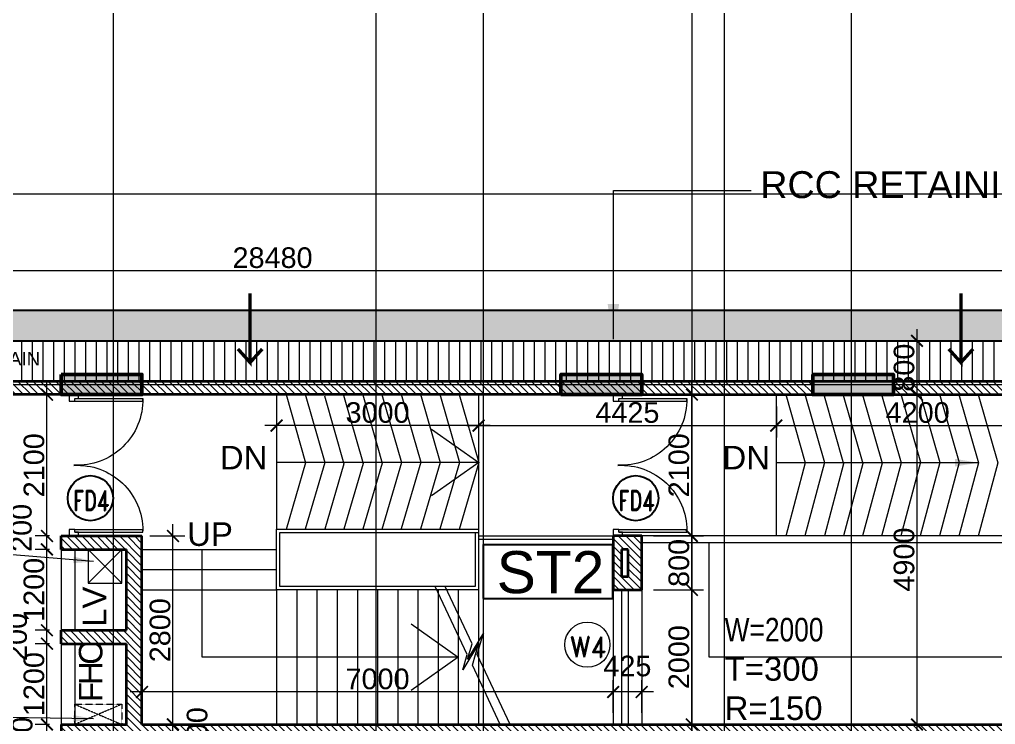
# Model space of a CAD drawing. Header units: millimetres. Extents: x 0 to 147381, y 0 to 170318.
# Drawn here: x 101415 to 115916, y 67618 to 78089 of the extents above; entities that cross this region are included whole.
import ezdxf
from ezdxf.enums import TextEntityAlignment as Align

# ---------------------------------------------------------------- set-up
doc = ezdxf.new("R2010")
doc.units = ezdxf.units.MM
for name, pattern in [('Center', [29.999999, 12, -6, 6, -6]), ('Demolished', [4.8, 3.2, -1.6]), ('Grid Line', [22.225, 12.7, -3.175, 3.175, -3.175]), ('Hidden', [7.14375, 4.7625, -2.38125])]:
    doc.linetypes.add(name, pattern=pattern)
for name, color, linetype, lineweight in [('A-ANNO-TEXT', 2, 'Continuous', 9), ('A-DETL-DEMO', 6, 'Demolished', 9), ('AR_ELE', 31, 'Continuous', 9), ('AR_STR', 7, 'Continuous', 15), ('AR_WALL_HATCH', 23, 'Continuous', 5), ('ARCH PATHWAY', 30, 'Continuous', 13), ('ARCH_COLUMN', 4, 'Continuous', 25), ('Arch_Cutout_No', 2, 'Continuous', 25), ('Arch_Dim', 7, 'Continuous', 25), ('Arch_DW_No', 5, 'Continuous', 15), ('Arch_STAIR-NO', 5, 'Continuous', 25), ('ARCH_WALL', 1, 'Continuous', 35), ('Arch_Window', 140, 'Continuous', 9), ('EL-TEXT SHAFT', 1, 'Continuous', 15), ('G-ANNO-TEXT', 231, 'Continuous', 25), ('S-GRID', 8, 'Continuous', 9), ('S-STRS', 40, 'Continuous', 9), ('STR COL.', 1, 'Continuous', 50)]:
    doc.layers.add(name, color=color, linetype=linetype, lineweight=lineweight)
for name, color, linetype, lineweight, true_color in [('A-FIRE DOOR', 1, 'Continuous', 15, 0xf50000), ('ARCH RCC HATCH', 253, 'Center', 9, 0x9c9c9c), ('Arch_FIRE DW_No', 1, 'Continuous', 25, 0xe60000), ('BUILDING LEVEL', 1, 'Continuous', 18, 0xf50000), ('S-COLS_HATCH', 252, 'Continuous', 9, 0x8a8a8a)]:
    doc.layers.add(name, color=color, linetype=linetype, lineweight=lineweight, true_color=true_color)
doc.layers.add('Beep_Hole', color=5, linetype='Continuous', true_color=0x0000f5)
doc.styles.add('Arial_2', font='arial.ttf', dxfattribs={"height": 472.5})
doc.styles.add('d200', font='arial.ttf', dxfattribs={"height": 400})
doc.styles.add('DIM', font='arial.ttf')
doc.styles.add('DIM_100', font='romand.shx', dxfattribs={"width": 0.9})
doc.styles.add('GRID_TEXT', font='GOTHIC.TTF', dxfattribs={"width": 0.8})
doc.styles.add('S270', font='romans.shx', dxfattribs={"width": 0.7, "height": 270})
doc.styles.add('Seal_Text', font='arial.ttf')
doc.styles.add('SIZE', font='romans.shx', dxfattribs={"width": 0.75, "height": 200})
doc.styles.add('style1', font='ARIALUNI.ttf')
doc.styles.add('TEXT_150', font='arial.ttf')
doc.dimstyles.new('D150C', dxfattribs={"dimtxt": 2.5, "dimasz": 300, "dimexe": 300, "dimexo": 300, "dimgap": 150, "dimtad": 1, "dimdec": 0, "dimtxsty": 'S270', "dimblk": 'ARCHTICK', "dimcen": 2.5, "dimdle": 300, "dimclrd": 256, "dimadec": 0, "dimazin": 0, "dimtfac": 1, "dimtdec": 0, "dimtofl": 0, "dimtmove": 2, "dimatfit": 0, "dimfxl": 1, "dimlwd": 13, "dimarcsym": 0})
doc.dimstyles.new('DIM- 175', dxfattribs={"dimscale": 175, "dimtxt": 1.75, "dimasz": 1, "dimexe": 1, "dimexo": 1, "dimgap": 0.2, "dimtad": 1, "dimdec": 0, "dimrnd": 5, "dimzin": 0, "dimdsep": 46, "dimtxsty": 'DIM', "dimblk": 'ARCHTICK', "dimcen": 0, "dimdle": 1, "dimclrd": 3, "dimclre": 5, "dimclrt": 3, "dimadec": 0, "dimazin": 0, "dimtfac": 1, "dimtdec": 0, "dimtofl": 0, "dimtmove": 2, "dimatfit": 3, "dimfxl": 1, "dimtolj": 1, "dimtzin": 0, "dimlwd": 13, "dimlwe": 15, "dimarcsym": 0})
doc.dimstyles.new('DIM_150_GRID', dxfattribs={"dimscale": 175, "dimtxt": 3, "dimasz": 2, "dimexe": 1, "dimexo": 0.5, "dimgap": 0.5, "dimtad": 1, "dimdec": 0, "dimrnd": 5, "dimzin": 1, "dimdsep": 46, "dimtxsty": 'GRID_TEXT', "dimblk": 'ARCHTICK', "dimcen": 0.09, "dimdle": 1, "dimclrt": 256, "dimazin": 0, "dimtfac": 1, "dimtdec": 0, "dimtmove": 2, "dimatfit": 3, "dimfxl": 1, "dimtvp": 1, "dimtolj": 1, "dimtzin": 0, "dimlwd": 15, "dimlwe": 18, "dimarcsym": 0})

# ---------------------------------------------------------------- blocks, each defined once
blk = doc.blocks.new('_ArchTick')
at = {"color": 0, "linetype": 'ByBlock', "const_width": 0.15}
blk.add_lwpolyline([(-0.5, -0.5), (0.5, 0.5)], dxfattribs=at)
blk = doc.blocks.new('A$C59E872DE')
at = {"layer": 'S-GRID', "linetype": 'Grid Line', "ltscale": 0.5}
for p, q in [((65110, 89720.3), (65110, -4357.6)), ((69015, 89720.3), (69015, -4357.6)), ((70610, 89720.3), (70610, -4357.6)), ((73710, 89720.3), (73710, -3251.5)), ((74190, 89720.3), (74190, -4357.6)), ((76081.7, -4357.6), (76081.7, 89720.3)), ((-6964.1, 30960.5), (94404.8, 30960.5)), ((-6964.1, 28130.5), (94404.8, 28130.5))]:
    blk.add_line(p, q, dxfattribs=at)
blk = doc.blocks.new('A_Double -Panel Wooden Door W Ventilator - _D5_1500 X 2700-481861-3 SECOND FLOOR LVL_')
for p, q in [((-750, 50), (-680, 50)), ((-750, -50), (-750, 50)), ((-680, 50), (-680, -10)), ((680, 50), (750, 50)), ((680, -10), (680, 50)), ((750, 50), (750, -50)), ((-710, -50), (-750, -50)), ((-710, -10), (-710, -732)), ((-710, -10), (-710, -50)), ((-680, -10), (-710, -10)), ((-680, -10), (-680, -732)), ((680, -10), (680, -732)), ((710, -10), (680, -10)), ((710, -10), (710, -732)), ((710, -50), (710, -10)), ((750, -50), (710, -50)), ((-680, -732), (-710, -732)), ((710, -732), (680, -732))]:
    blk.add_line(p, q)
for centre, start, end in [((-696, -37), 268.8716, 3.0521), ((695, -37), 176.9435, 270)]:
    blk.add_arc(centre, 695, start, end)
blk = doc.blocks.new('ST-NO')
at = {"color": 9}
blk.add_lwpolyline([(0, 0), (1812, 0), (1812, 751), (0, 751)], close=True, dxfattribs=at)
at = {"style": 'style1', "width": 1.1}
blk.add_attdef('ST3', text='', height=505, dxfattribs=at).set_placement((942, 117), align=Align.CENTER)
blk = doc.blocks.new('DW')
at = {"color": 9}
blk.add_circle((0, 0), 671, dxfattribs=at)
at = {"style": 'SIZE', "width": 0.8}
blk.add_attdef('W7', text='', height=500, dxfattribs=at).set_placement((5, -289), align=Align.CENTER)
blk = doc.blocks.new('A$C38A24FCE')
at = {"layer": 'S-COLS_HATCH'}
for points in [[(-21150, 26655), (-22350, 26655), (-22350, 26355), (-21150, 26355)], [(-14925, 26655), (-14925, 26355), (-13725, 26355), (-13725, 26655)], [(-9984, 26655), (-11184, 26655), (-11184, 26355), (-9984, 26355)]]:
    blk.add_hatch(color=256, dxfattribs=at).paths.add_polyline_path(points)
at = {"layer": 'STR COL.'}
for points in [[(-22350, 26655), (-22350, 26355), (-21150, 26355), (-21150, 26655)], [(-14925, 26355), (-14925, 26655), (-13725, 26655), (-13725, 26355)], [(-11184, 26655), (-11184, 26355), (-9984, 26355), (-9984, 26655)]]:
    blk.add_lwpolyline(points, close=True, dxfattribs=at)
blk = doc.blocks.new('*D504')
at = {"layer": 'Arch_Dim', "color": 5, "lineweight": 15, "transparency": 16777216}
for p, q in [((90935, 73842), (90935, 74534)), ((119416, 73842), (119416, 74534))]:
    blk.add_line(p, q, dxfattribs=at)
at = {"layer": 'Arch_Dim', "color": 3, "lineweight": 13, "transparency": 16777216}
blk.add_line((90760, 74359), (119591, 74359), dxfattribs=at)
at = {"layer": 'Defpoints', "color": 0, "linetype": 'Continuous', "transparency": 16777216}
for p in [(119416, 74359), (90935, 73667), (119416, 73667)]:
    blk.add_point(p, dxfattribs=at)
at = {"layer": 'Arch_Dim', "color": 3, "linetype": 'Continuous', "lineweight": 13, "transparency": 16777216, "xscale": 175, "yscale": 175, "zscale": 175, "rotation": 180}
blk.add_blockref('_ArchTick', (90935, 74359), dxfattribs=at)
at = {"layer": 'Arch_Dim', "color": 3, "linetype": 'Continuous', "lineweight": 13, "transparency": 16777216, "xscale": 175, "yscale": 175, "zscale": 175}
blk.add_blockref('_ArchTick', (119416, 74359), dxfattribs=at)
at = {"layer": 'Arch_Dim', "color": 3, "linetype": 'Continuous', "transparency": 16777216, "insert": (105175, 74550), "char_height": 306.2, "attachment_point": 5, "style": 'DIM'}
blk.add_mtext('\\A1;28480', dxfattribs=at)
blk = doc.blocks.new('*D653')
at = {"layer": 'Arch_Dim', "color": 3, "lineweight": 13, "transparency": 16777216}
blk.add_line((103695, 67443), (103695, 70593), dxfattribs=at)
at = {"layer": 'Arch_Dim', "color": 5, "lineweight": 15, "transparency": 16777216}
for p, q in [((103349, 70418), (103870, 70418)), ((103579, 67618), (103870, 67618))]:
    blk.add_line(p, q, dxfattribs=at)
at = {"layer": 'Defpoints', "color": 0, "linetype": 'Continuous', "transparency": 16777216}
for p in [(103174, 70418), (103695, 70418), (103404, 67618)]:
    blk.add_point(p, dxfattribs=at)
at = {"layer": 'Arch_Dim', "color": 3, "linetype": 'Continuous', "lineweight": 13, "transparency": 16777216, "xscale": 175, "yscale": 175, "zscale": 175}
for p, rotation in [((103695, 70418), 90), ((103695, 67618), 270)]:
    blk.add_blockref('_ArchTick', p, dxfattribs=dict(at, rotation=rotation))
at = {"layer": 'Arch_Dim', "color": 3, "linetype": 'Continuous', "transparency": 16777216, "insert": (103504, 69018), "char_height": 306.2, "attachment_point": 5, "rotation": 90, "style": 'DIM'}
blk.add_mtext('\\A1;2800', dxfattribs=at)
blk = doc.blocks.new('*D654')
at = {"layer": 'Arch_Dim', "color": 3, "lineweight": 13, "transparency": 16777216}
blk.add_line((101823, 67243), (101823, 67793), dxfattribs=at)
at = {"layer": 'Arch_Dim', "color": 5, "lineweight": 15, "transparency": 16777216}
for p, q in [((101860, 67618), (101648, 67618)), ((103060, 67418), (101648, 67418))]:
    blk.add_line(p, q, dxfattribs=at)
at = {"layer": 'Defpoints', "color": 0, "linetype": 'Continuous', "transparency": 16777216}
for p in [(101823, 67618), (102035, 67618), (103235, 67418)]:
    blk.add_point(p, dxfattribs=at)
at = {"layer": 'Arch_Dim', "color": 3, "linetype": 'Continuous', "lineweight": 13, "transparency": 16777216, "xscale": 175, "yscale": 175, "zscale": 175}
for p, rotation in [((101823, 67618), 90), ((101823, 67418), 270)]:
    blk.add_blockref('_ArchTick', p, dxfattribs=dict(at, rotation=rotation))
at = {"layer": 'Arch_Dim', "color": 3, "linetype": 'Continuous', "transparency": 16777216, "insert": (101456, 67375), "char_height": 306.2, "attachment_point": 5, "rotation": 90, "style": 'DIM'}
blk.add_mtext('\\A1;200', dxfattribs=at)
blk = doc.blocks.new('*D655')
at = {"layer": 'Arch_Dim', "color": 3, "lineweight": 13, "transparency": 16777216}
blk.add_line((101823, 67443), (101823, 68993), dxfattribs=at)
at = {"layer": 'Arch_Dim', "color": 5, "lineweight": 15, "transparency": 16777216}
for p, q in [((101860, 68818), (101648, 68818)), ((101860, 67618), (101648, 67618))]:
    blk.add_line(p, q, dxfattribs=at)
at = {"layer": 'Defpoints', "color": 0, "linetype": 'Continuous', "transparency": 16777216}
for p in [(101823, 68818), (102035, 68818), (102035, 67618)]:
    blk.add_point(p, dxfattribs=at)
at = {"layer": 'Arch_Dim', "color": 3, "linetype": 'Continuous', "lineweight": 13, "transparency": 16777216, "xscale": 175, "yscale": 175, "zscale": 175}
for p, rotation in [((101823, 68818), 90), ((101823, 67618), 270)]:
    blk.add_blockref('_ArchTick', p, dxfattribs=dict(at, rotation=rotation))
at = {"layer": 'Arch_Dim', "color": 3, "linetype": 'Continuous', "transparency": 16777216, "insert": (101631, 68218), "char_height": 306.2, "attachment_point": 5, "rotation": 90, "style": 'DIM'}
blk.add_mtext('\\A1;1200', dxfattribs=at)
blk = doc.blocks.new('*D656')
at = {"layer": 'Arch_Dim', "color": 3, "lineweight": 13, "transparency": 16777216}
blk.add_line((101823, 68643), (101823, 69193), dxfattribs=at)
at = {"layer": 'Arch_Dim', "color": 5, "lineweight": 15, "transparency": 16777216}
for p, q in [((101860, 69018), (101648, 69018)), ((101860, 68818), (101648, 68818))]:
    blk.add_line(p, q, dxfattribs=at)
at = {"layer": 'Defpoints', "color": 0, "linetype": 'Continuous', "transparency": 16777216}
for p in [(101823, 69018), (102035, 69018), (102035, 68818)]:
    blk.add_point(p, dxfattribs=at)
at = {"layer": 'Arch_Dim', "color": 3, "linetype": 'Continuous', "lineweight": 13, "transparency": 16777216, "xscale": 175, "yscale": 175, "zscale": 175}
for p, rotation in [((101823, 69018), 90), ((101823, 68818), 270)]:
    blk.add_blockref('_ArchTick', p, dxfattribs=dict(at, rotation=rotation))
at = {"layer": 'Arch_Dim', "color": 3, "linetype": 'Continuous', "transparency": 16777216, "insert": (101373, 68918), "char_height": 306.2, "attachment_point": 5, "rotation": 90, "style": 'DIM'}
blk.add_mtext('\\A1;200', dxfattribs=at)
blk = doc.blocks.new('*D657')
at = {"layer": 'Arch_Dim', "color": 3, "lineweight": 13, "transparency": 16777216}
blk.add_line((101823, 68843), (101823, 70393), dxfattribs=at)
at = {"layer": 'Arch_Dim', "color": 5, "lineweight": 15, "transparency": 16777216}
for p, q in [((101860, 70218), (101648, 70218)), ((101860, 69018), (101648, 69018))]:
    blk.add_line(p, q, dxfattribs=at)
at = {"layer": 'Defpoints', "color": 0, "linetype": 'Continuous', "transparency": 16777216}
for p in [(101823, 70218), (102035, 70218), (102035, 69018)]:
    blk.add_point(p, dxfattribs=at)
at = {"layer": 'Arch_Dim', "color": 3, "linetype": 'Continuous', "lineweight": 13, "transparency": 16777216, "xscale": 175, "yscale": 175, "zscale": 175}
for p, rotation in [((101823, 70218), 90), ((101823, 69018), 270)]:
    blk.add_blockref('_ArchTick', p, dxfattribs=dict(at, rotation=rotation))
at = {"layer": 'Arch_Dim', "color": 3, "linetype": 'Continuous', "transparency": 16777216, "insert": (101631, 69618), "char_height": 306.2, "attachment_point": 5, "rotation": 90, "style": 'DIM'}
blk.add_mtext('\\A1;1200', dxfattribs=at)
blk = doc.blocks.new('*D658')
at = {"layer": 'Arch_Dim', "color": 3, "lineweight": 13, "transparency": 16777216}
blk.add_line((101823, 70043), (101823, 70593), dxfattribs=at)
at = {"layer": 'Arch_Dim', "color": 5, "lineweight": 15, "transparency": 16777216}
for p, q in [((101860, 70418), (101648, 70418)), ((101860, 70218), (101648, 70218))]:
    blk.add_line(p, q, dxfattribs=at)
at = {"layer": 'Defpoints', "color": 0, "linetype": 'Continuous', "transparency": 16777216}
for p in [(101823, 70418), (102035, 70418), (102035, 70218)]:
    blk.add_point(p, dxfattribs=at)
at = {"layer": 'Arch_Dim', "color": 3, "linetype": 'Continuous', "lineweight": 13, "transparency": 16777216, "xscale": 175, "yscale": 175, "zscale": 175}
for p, rotation in [((101823, 70418), 90), ((101823, 70218), 270)]:
    blk.add_blockref('_ArchTick', p, dxfattribs=dict(at, rotation=rotation))
at = {"layer": 'Arch_Dim', "color": 3, "linetype": 'Continuous', "transparency": 16777216, "insert": (101444, 70538), "char_height": 306.2, "attachment_point": 5, "rotation": 90, "style": 'DIM'}
blk.add_mtext('\\A1;200', dxfattribs=at)
blk = doc.blocks.new('*D659')
at = {"layer": 'Arch_Dim', "color": 3, "lineweight": 13, "transparency": 16777216}
blk.add_line((101823, 70243), (101823, 72693), dxfattribs=at)
at = {"layer": 'Arch_Dim', "color": 5, "lineweight": 15, "transparency": 16777216}
for p, q in [((101860, 72518), (101648, 72518)), ((101860, 70418), (101648, 70418))]:
    blk.add_line(p, q, dxfattribs=at)
at = {"layer": 'Defpoints', "color": 0, "linetype": 'Continuous', "transparency": 16777216}
for p in [(101823, 72518), (102035, 72518), (102035, 70418)]:
    blk.add_point(p, dxfattribs=at)
at = {"layer": 'Arch_Dim', "color": 3, "linetype": 'Continuous', "lineweight": 13, "transparency": 16777216, "xscale": 175, "yscale": 175, "zscale": 175}
for p, rotation in [((101823, 72518), 90), ((101823, 70418), 270)]:
    blk.add_blockref('_ArchTick', p, dxfattribs=dict(at, rotation=rotation))
at = {"layer": 'Arch_Dim', "color": 3, "linetype": 'Continuous', "transparency": 16777216, "insert": (101631, 71468), "char_height": 306.2, "attachment_point": 5, "rotation": 90, "style": 'DIM'}
blk.add_mtext('\\A1;2100', dxfattribs=at)
blk = doc.blocks.new('*D661')
at = {"layer": 'Arch_Dim', "color": 5, "lineweight": 15, "transparency": 16777216}
for p, q in [((103235, 67793), (103235, 68276)), ((110235, 67793), (110235, 68276))]:
    blk.add_line(p, q, dxfattribs=at)
at = {"layer": 'Arch_Dim', "color": 3, "lineweight": 13, "transparency": 16777216}
blk.add_line((110410, 68101), (103060, 68101), dxfattribs=at)
at = {"layer": 'Defpoints', "color": 0, "linetype": 'Continuous', "transparency": 16777216}
for p in [(103235, 68101), (103235, 67618), (110235, 67618)]:
    blk.add_point(p, dxfattribs=at)
at = {"layer": 'Arch_Dim', "color": 3, "linetype": 'Continuous', "lineweight": 13, "transparency": 16777216, "xscale": 175, "yscale": 175, "zscale": 175, "rotation": 180}
blk.add_blockref('_ArchTick', (103235, 68101), dxfattribs=at)
at = {"layer": 'Arch_Dim', "color": 3, "linetype": 'Continuous', "lineweight": 13, "transparency": 16777216, "xscale": 175, "yscale": 175, "zscale": 175}
blk.add_blockref('_ArchTick', (110235, 68101), dxfattribs=at)
at = {"layer": 'Arch_Dim', "color": 3, "linetype": 'Continuous', "transparency": 16777216, "insert": (106735, 68293), "char_height": 306.2, "attachment_point": 5, "style": 'DIM'}
blk.add_mtext('\\A1;7000', dxfattribs=at)
blk = doc.blocks.new('*D662')
at = {"layer": 'Arch_Dim', "color": 5, "lineweight": 15, "transparency": 16777216}
for p, q in [((110235, 67793), (110235, 68276)), ((110660, 67793), (110660, 68276))]:
    blk.add_line(p, q, dxfattribs=at)
at = {"layer": 'Arch_Dim', "color": 3, "lineweight": 13, "transparency": 16777216}
blk.add_line((110835, 68101), (110060, 68101), dxfattribs=at)
at = {"layer": 'Defpoints', "color": 0, "linetype": 'Continuous', "transparency": 16777216}
for p in [(110235, 68101), (110235, 67618), (110660, 67618)]:
    blk.add_point(p, dxfattribs=at)
at = {"layer": 'Arch_Dim', "color": 3, "linetype": 'Continuous', "lineweight": 13, "transparency": 16777216, "xscale": 175, "yscale": 175, "zscale": 175, "rotation": 180}
blk.add_blockref('_ArchTick', (110235, 68101), dxfattribs=at)
at = {"layer": 'Arch_Dim', "color": 3, "linetype": 'Continuous', "lineweight": 13, "transparency": 16777216, "xscale": 175, "yscale": 175, "zscale": 175}
blk.add_blockref('_ArchTick', (110660, 68101), dxfattribs=at)
at = {"layer": 'Arch_Dim', "color": 3, "linetype": 'Continuous', "transparency": 16777216, "insert": (110447, 68485), "char_height": 306.2, "attachment_point": 5, "style": 'DIM'}
blk.add_mtext('\\A1;425', dxfattribs=at)
blk = doc.blocks.new('*D663')
at = {"layer": 'Arch_Dim', "color": 5, "lineweight": 15, "transparency": 16777216}
for p, q in [((108235, 72343), (108235, 71883)), ((105235, 72197), (105235, 71883))]:
    blk.add_line(p, q, dxfattribs=at)
at = {"layer": 'Arch_Dim', "color": 3, "lineweight": 13, "transparency": 16777216}
blk.add_line((108410, 72058), (105060, 72058), dxfattribs=at)
at = {"layer": 'Defpoints', "color": 0, "linetype": 'Continuous', "transparency": 16777216}
for p in [(108235, 72518), (105235, 72372), (105235, 72058)]:
    blk.add_point(p, dxfattribs=at)
at = {"layer": 'Arch_Dim', "color": 3, "linetype": 'Continuous', "lineweight": 13, "transparency": 16777216, "xscale": 175, "yscale": 175, "zscale": 175, "rotation": 180}
blk.add_blockref('_ArchTick', (105235, 72058), dxfattribs=at)
at = {"layer": 'Arch_Dim', "color": 3, "linetype": 'Continuous', "lineweight": 13, "transparency": 16777216, "xscale": 175, "yscale": 175, "zscale": 175}
blk.add_blockref('_ArchTick', (108235, 72058), dxfattribs=at)
at = {"layer": 'Arch_Dim', "color": 3, "linetype": 'Continuous', "transparency": 16777216, "insert": (106735, 72250), "char_height": 306.2, "attachment_point": 5, "style": 'DIM'}
blk.add_mtext('\\A1;3000', dxfattribs=at)
blk = doc.blocks.new('*D664')
at = {"layer": 'Arch_Dim', "color": 3, "lineweight": 13, "transparency": 16777216}
blk.add_line((114750, 67443), (114750, 72693), dxfattribs=at)
at = {"layer": 'Arch_Dim', "color": 5, "lineweight": 15, "transparency": 16777216}
for p, q in [((110835, 72518), (114925, 72518)), ((110835, 67618), (114925, 67618))]:
    blk.add_line(p, q, dxfattribs=at)
at = {"layer": 'Defpoints', "color": 0, "linetype": 'Continuous', "transparency": 16777216}
for p in [(110660, 72518), (114750, 72518), (110660, 67618)]:
    blk.add_point(p, dxfattribs=at)
at = {"layer": 'Arch_Dim', "color": 3, "linetype": 'Continuous', "lineweight": 13, "transparency": 16777216, "xscale": 175, "yscale": 175, "zscale": 175}
for p, rotation in [((114750, 72518), 90), ((114750, 67618), 270)]:
    blk.add_blockref('_ArchTick', p, dxfattribs=dict(at, rotation=rotation))
at = {"layer": 'Arch_Dim', "color": 3, "linetype": 'Continuous', "transparency": 16777216, "insert": (114559, 70068), "char_height": 306.2, "attachment_point": 5, "rotation": 90, "style": 'DIM'}
blk.add_mtext('\\A1;4900', dxfattribs=at)
blk = doc.blocks.new('*D665')
at = {"layer": 'Arch_Dim', "color": 3, "lineweight": 13, "transparency": 16777216}
blk.add_line((114750, 72343), (114750, 73492), dxfattribs=at)
at = {"layer": 'Arch_Dim', "color": 5, "lineweight": 15, "transparency": 16777216}
for p, q in [((114575, 73317), (114575, 73317)), ((110835, 72518), (114925, 72518))]:
    blk.add_line(p, q, dxfattribs=at)
at = {"layer": 'Defpoints', "color": 0, "linetype": 'Continuous', "transparency": 16777216}
for p in [(114750, 73317), (114750, 73317), (110660, 72518)]:
    blk.add_point(p, dxfattribs=at)
at = {"layer": 'Arch_Dim', "color": 3, "linetype": 'Continuous', "lineweight": 13, "transparency": 16777216, "xscale": 175, "yscale": 175, "zscale": 175}
for p, rotation in [((114750, 73317), 90), ((114750, 72518), 270)]:
    blk.add_blockref('_ArchTick', p, dxfattribs=dict(at, rotation=rotation))
at = {"layer": 'Arch_Dim', "color": 3, "linetype": 'Continuous', "transparency": 16777216, "insert": (114559, 72918), "char_height": 306.2, "attachment_point": 5, "rotation": 90, "style": 'DIM'}
blk.add_mtext('\\A1;800', dxfattribs=at)
blk = doc.blocks.new('*D693')
at = {"layer": 'Arch_Dim', "color": 3, "lineweight": 13, "transparency": 16777216}
blk.add_line((103694, 67243), (103694, 67793), dxfattribs=at)
at = {"layer": 'Arch_Dim', "color": 5, "lineweight": 15, "transparency": 16777216}
for p, q in [((103410, 67618), (103869, 67618)), ((103410, 67418), (103869, 67418))]:
    blk.add_line(p, q, dxfattribs=at)
at = {"layer": 'Defpoints', "color": 0, "linetype": 'Continuous', "transparency": 16777216}
for p in [(103235, 67618), (103694, 67618), (103235, 67418)]:
    blk.add_point(p, dxfattribs=at)
at = {"layer": 'Arch_Dim', "color": 3, "linetype": 'Continuous', "lineweight": 13, "transparency": 16777216, "xscale": 175, "yscale": 175, "zscale": 175}
for p, rotation in [((103694, 67618), 90), ((103694, 67418), 270)]:
    blk.add_blockref('_ArchTick', p, dxfattribs=dict(at, rotation=rotation))
at = {"layer": 'Arch_Dim', "color": 3, "linetype": 'Continuous', "transparency": 16777216, "insert": (104055, 67518), "char_height": 306.2, "attachment_point": 5, "rotation": 90, "style": 'DIM'}
blk.add_mtext('\\A1;200', dxfattribs=at)
blk = doc.blocks.new('*D496')
at = {"layer": 'Arch_Dim', "color": 5, "lineweight": 15, "transparency": 16777216}
for p, q in [((108235, 72343), (108235, 71883)), ((112660, 72343), (112660, 71883))]:
    blk.add_line(p, q, dxfattribs=at)
at = {"layer": 'Arch_Dim', "color": 3, "lineweight": 13, "transparency": 16777216}
blk.add_line((108060, 72058), (112835, 72058), dxfattribs=at)
at = {"layer": 'Defpoints', "color": 0, "linetype": 'Continuous', "transparency": 16777216}
for p in [(108235, 72518), (112660, 72518), (112660, 72058)]:
    blk.add_point(p, dxfattribs=at)
at = {"layer": 'Arch_Dim', "color": 3, "linetype": 'Continuous', "lineweight": 13, "transparency": 16777216, "xscale": 175, "yscale": 175, "zscale": 175, "rotation": 180}
blk.add_blockref('_ArchTick', (108235, 72058), dxfattribs=at)
at = {"layer": 'Arch_Dim', "color": 3, "linetype": 'Continuous', "lineweight": 13, "transparency": 16777216, "xscale": 175, "yscale": 175, "zscale": 175}
blk.add_blockref('_ArchTick', (112660, 72058), dxfattribs=at)
at = {"layer": 'Arch_Dim', "color": 3, "linetype": 'Continuous', "transparency": 16777216, "insert": (110447, 72250), "char_height": 306.2, "attachment_point": 5, "style": 'DIM'}
blk.add_mtext('\\A1;4425', dxfattribs=at)
blk = doc.blocks.new('*D497')
at = {"layer": 'Arch_Dim', "color": 5, "lineweight": 15, "transparency": 16777216}
for p, q in [((112660, 72343), (112660, 71883)), ((116860, 72175), (116860, 71883))]:
    blk.add_line(p, q, dxfattribs=at)
at = {"layer": 'Arch_Dim', "color": 3, "lineweight": 13, "transparency": 16777216}
blk.add_line((112485, 72058), (117035, 72058), dxfattribs=at)
at = {"layer": 'Defpoints', "color": 0, "linetype": 'Continuous', "transparency": 16777216}
for p in [(112660, 72518), (116860, 72350), (116860, 72058)]:
    blk.add_point(p, dxfattribs=at)
at = {"layer": 'Arch_Dim', "color": 3, "linetype": 'Continuous', "lineweight": 13, "transparency": 16777216, "xscale": 175, "yscale": 175, "zscale": 175, "rotation": 180}
blk.add_blockref('_ArchTick', (112660, 72058), dxfattribs=at)
at = {"layer": 'Arch_Dim', "color": 3, "linetype": 'Continuous', "lineweight": 13, "transparency": 16777216, "xscale": 175, "yscale": 175, "zscale": 175}
blk.add_blockref('_ArchTick', (116860, 72058), dxfattribs=at)
at = {"layer": 'Arch_Dim', "color": 3, "linetype": 'Continuous', "transparency": 16777216, "insert": (114760, 72250), "char_height": 306.2, "attachment_point": 5, "style": 'DIM'}
blk.add_mtext('\\A1;4200', dxfattribs=at)
blk = doc.blocks.new('*D748')
at = {"layer": 'Arch_Dim', "color": 3, "lineweight": 13, "transparency": 16777216}
blk.add_line((111405, 67443), (111405, 69793), dxfattribs=at)
at = {"layer": 'Arch_Dim', "color": 5, "lineweight": 15, "transparency": 16777216}
for p, q in [((110835, 69618), (111580, 69618)), ((110835, 67618), (111580, 67618))]:
    blk.add_line(p, q, dxfattribs=at)
at = {"layer": 'Defpoints', "color": 0, "linetype": 'Continuous', "transparency": 16777216}
for p in [(110660, 69618), (111405, 69618), (110660, 67618)]:
    blk.add_point(p, dxfattribs=at)
at = {"layer": 'Arch_Dim', "color": 3, "linetype": 'Continuous', "lineweight": 13, "transparency": 16777216, "xscale": 175, "yscale": 175, "zscale": 175}
for p, rotation in [((111405, 69618), 90), ((111405, 67618), 270)]:
    blk.add_blockref('_ArchTick', p, dxfattribs=dict(at, rotation=rotation))
at = {"layer": 'Arch_Dim', "color": 3, "linetype": 'Continuous', "transparency": 16777216, "insert": (111213, 68618), "char_height": 306.2, "attachment_point": 5, "rotation": 90, "style": 'DIM'}
blk.add_mtext('\\A1;2000', dxfattribs=at)
blk = doc.blocks.new('*D749')
at = {"layer": 'Arch_Dim', "color": 3, "lineweight": 13, "transparency": 16777216}
blk.add_line((111405, 69443), (111405, 70593), dxfattribs=at)
at = {"layer": 'Arch_Dim', "color": 5, "lineweight": 15, "transparency": 16777216}
for p, q in [((110835, 70418), (111580, 70418)), ((110835, 69618), (111580, 69618))]:
    blk.add_line(p, q, dxfattribs=at)
at = {"layer": 'Defpoints', "color": 0, "linetype": 'Continuous', "transparency": 16777216}
for p in [(110660, 70418), (111405, 70418), (110660, 69618)]:
    blk.add_point(p, dxfattribs=at)
at = {"layer": 'Arch_Dim', "color": 3, "linetype": 'Continuous', "lineweight": 13, "transparency": 16777216, "xscale": 175, "yscale": 175, "zscale": 175}
for p, rotation in [((111405, 70418), 90), ((111405, 69618), 270)]:
    blk.add_blockref('_ArchTick', p, dxfattribs=dict(at, rotation=rotation))
at = {"layer": 'Arch_Dim', "color": 3, "linetype": 'Continuous', "transparency": 16777216, "insert": (111213, 70018), "char_height": 306.2, "attachment_point": 5, "rotation": 90, "style": 'DIM'}
blk.add_mtext('\\A1;800', dxfattribs=at)
blk = doc.blocks.new('*D750')
at = {"layer": 'Arch_Dim', "color": 3, "lineweight": 13, "transparency": 16777216}
blk.add_line((111405, 70243), (111405, 72693), dxfattribs=at)
at = {"layer": 'Arch_Dim', "color": 5, "lineweight": 15, "transparency": 16777216}
for p, q in [((111436, 72518), (111580, 72518)), ((110835, 70418), (111580, 70418))]:
    blk.add_line(p, q, dxfattribs=at)
at = {"layer": 'Defpoints', "color": 0, "linetype": 'Continuous', "transparency": 16777216}
for p in [(111261, 72518), (111405, 72518), (110660, 70418)]:
    blk.add_point(p, dxfattribs=at)
at = {"layer": 'Arch_Dim', "color": 3, "linetype": 'Continuous', "lineweight": 13, "transparency": 16777216, "xscale": 175, "yscale": 175, "zscale": 175}
for p, rotation in [((111405, 72518), 90), ((111405, 70418), 270)]:
    blk.add_blockref('_ArchTick', p, dxfattribs=dict(at, rotation=rotation))
at = {"layer": 'Arch_Dim', "color": 3, "linetype": 'Continuous', "transparency": 16777216, "insert": (111213, 71468), "char_height": 306.2, "attachment_point": 5, "rotation": 90, "style": 'DIM'}
blk.add_mtext('\\A1;2100', dxfattribs=at)
blk = doc.blocks.new('A$C4D5E1DB4')
at = {"layer": 'AR_WALL_HATCH', "ltscale": 500}
h = blk.add_hatch(dxfattribs=at)
h.set_pattern_fill('ANSI31', color=256, scale=25)
h.paths.add_polyline_path([(2750, 6490), (-13475, 6490), (-13475, 6290), (2750, 6290)])
h = blk.add_hatch(dxfattribs=at)
h.set_pattern_fill('ANSI31', color=256, scale=25)
h.paths.add_polyline_path([(-5750, 1390), (-5750, 1690), (-4950, 1690), (-4950, 1390), (-5750, 1390)], flags=16)
h.paths.add_polyline_path([(-9960, -210), (-10160, -210), (-10160, -1210), (-9960, -1210)])
h.paths.add_polyline_path([(-10160, 990), (-9960, 990), (-9960, 1190), (-5050, 1190), (-5050, -1811), (-6078, -1811), (-6078, -2011), (-4850, -2011), (-4850, 1390), (-4950, 1390), (-4950, 1690), (-5750, 1690), (-5750, 1390), (-5820, 1390), (-5820, 2590), (-4850, 2590), (-4850, 2790), (-5820, 2790), (-5820, 3990), (-4850, 3990), (-4850, 4190), (-5681, 4190), (-6050, 4190), (-6050, 1390), (-22031, 1390), (-22031, 1190), (-10160, 1190)])
h = blk.add_hatch(dxfattribs=at)
h.set_pattern_fill('ANSI31', color=256, scale=25)
h.paths.add_polyline_path([(-13050, 4190), (-13190, 4190), (-13475, 4190), (-13475, 3390), (-13050, 3390)])
h.paths.add_polyline_path([(-13175, 3590), (-13275, 3590), (-13275, 3990), (-13175, 3990)], flags=16)
at = {"layer": 'A-DETL-DEMO'}
for p, q in [((-5750, 1690), (-5050, 1390)), ((-5050, 1690), (-5750, 1390))]:
    blk.add_line(p, q, dxfattribs=at)
blk.add_lwpolyline([(-5750, 1390), (-5050, 1390), (-5050, 1690), (-5750, 1690)], close=True, dxfattribs=at)
at = {"layer": 'A-FIRE DOOR', "linetype": 'Continuous'}
blk.add_line((-13475, 6290), (-13475, 6490), dxfattribs=at)
at = {"layer": 'AR_ELE'}
for p, q in [((-5050, 3990), (-5050, 2790)), ((-4850, 3990), (-4850, 2790)), ((-13475, 3390), (-13475, 1390)), ((-13050, 3390), (-13050, 1390)), ((-5050, 2590), (-5050, 1390)), ((-4850, 2590), (-4850, 1390))]:
    blk.add_line(p, q, dxfattribs=at)
at = {"layer": 'ARCH_WALL'}
for p, q in [((2750, 6490), (-13475, 6490)), ((-13475, 6290), (2750, 6290)), ((-13475, 3390), (-13475, 4190)), ((-13475, 4190), (-13050, 4190)), ((-13050, 4190), (-13050, 3390)), ((-6050, 1390), (-6050, 4190)), ((-4850, 4190), (-6050, 4190)), ((-4850, 4190), (-5681, 4190)), ((-4850, 4190), (-4850, 4190)), ((-4850, 3990), (-4850, 4190)), ((-13275, 3590), (-13275, 3990)), ((-13275, 3990), (-13175, 3990)), ((-13175, 3990), (-13175, 3590)), ((-5820, 2790), (-5820, 3990)), ((-4850, 3990), (-5820, 3990)), ((-13175, 3590), (-13275, 3590)), ((-13050, 3390), (-13475, 3390)), ((-4850, 2790), (-5820, 2790)), ((-4850, 2590), (-4850, 2790)), ((-5820, 1390), (-5820, 2590)), ((-4850, 2590), (-5820, 2590)), ((-6050, 1390), (-22031, 1390)), ((-4850, 1390), (-5820, 1390)), ((-4850, 1390), (-4850, -2011))]:
    blk.add_line(p, q, dxfattribs=at)
at = {"layer": 'Arch_Window'}
for p, q in [((-13275, 3390), (-13275, 1390)), ((-13175, 3390), (-13175, 1390))]:
    blk.add_line(p, q, dxfattribs=at)
at = {"layer": 'EL-TEXT SHAFT'}
blk.add_lwpolyline([(-5750, 3990), (-5250, 3990), (-5250, 3490), (-5750, 3490)], close=True, dxfattribs=at)
for points in [[(-5750, 3490), (-5250, 3990), (-5750, 3990)], [(-5250, 3490), (-5750, 3990), (-5250, 3990)]]:
    blk.add_lwpolyline(points, dxfattribs=at)
at = {"layer": 'S-STRS'}
for p, q in [((-19675, 6290), (-15475, 6290)), ((-15475, 6290), (-15475, 4190)), ((-11050, 6290), (-11050, 4290)), ((-8050, 6290), (-8050, 4290)), ((-8050, 4290), (-11050, 4290)), ((-11050, 4290), (-11050, 3390)), ((-8100, 4240), (-11050, 4240)), ((-11000, 4240), (-11000, 3440)), ((-8100, 3440), (-8100, 4240)), ((-8050, 3390), (-8050, 4290)), ((-19675, 4190), (-13475, 4190)), ((-19675, 4090), (-13475, 4090)), ((-11050, 4190), (-13050, 4190)), ((-11050, 4140), (-13050, 4140)), ((-6050, 3990), (-8050, 3990)), ((-6050, 3690), (-8050, 3690)), ((-11050, 3390), (-11050, 1390)), ((-11050, 3390), (-8050, 3390)), ((-11000, 3440), (-8100, 3440)), ((-10750, 3390), (-10750, 1390)), ((-10450, 3390), (-10450, 1390)), ((-10150, 3390), (-10150, 1390)), ((-9850, 3390), (-9850, 1390)), ((-9550, 3390), (-9550, 1390)), ((-9250, 3390), (-9250, 1390)), ((-8950, 3390), (-8950, 1390)), ((-8650, 3390), (-8650, 1390)), ((-8350, 3390), (-8350, 1390)), ((-8050, 3390), (-8050, 1390)), ((-6050, 3390), (-8050, 3390))]:
    blk.add_line(p, q, dxfattribs=at)
for points in [[(-18475, 6290), (-18766, 5276), (-18475, 4186)], [(-18187, 6292), (-18478, 5278), (-18187, 4188)], [(-17900, 6294), (-18191, 5281), (-17900, 4190)], [(-17612, 6296), (-17903, 5283), (-17612, 4192)], [(-17325, 6298), (-17616, 5285), (-17325, 4194)], [(-17040, 6292), (-17331, 5278), (-17040, 4188)], [(-16755, 6285), (-17046, 5272), (-16757, 4190)], [(-16470, 6279), (-16761, 5266), (-16474, 4190)], [(-16185, 6273), (-16475, 5259), (-16191, 4190)], [(-15900, 6296), (-16190, 5283), (-15900, 4192)], [(-15615, 6290), (-15905, 5276), (-15615, 4186)], [(-10762, 6292), (-11053, 5279), (-10762, 4288)], [(-10475, 6294), (-10766, 5281), (-10475, 4290)], [(-10187, 6296), (-10478, 5283), (-10187, 4292)], [(-9900, 6298), (-10191, 5285), (-9900, 4294)], [(-9615, 6292), (-9906, 5279), (-9615, 4288)], [(-9330, 6286), (-9621, 5273), (-9332, 4290)], [(-9045, 6279), (-9336, 5266), (-9049, 4290)], [(-8760, 6273), (-9050, 5260), (-8766, 4290)], [(-8475, 6296), (-8765, 5283), (-8475, 4292)], [(-8190, 6290), (-8480, 5277), (-8190, 4286)], [(-11520, 1390), (-11029, 2431), (-11123, 2749), (-10888, 2361), (-10955, 2589), (-10554, 3440)], [(-11374, 1390), (-10959, 2270), (-11052, 2588), (-10817, 2200), (-10884, 2428), (-10407, 3440)]]:
    blk.add_lwpolyline(points, dxfattribs=at)
at = {"layer": 'A-FIRE DOOR', "xscale": 1.400000000000043, "yscale": 1.400000000000043, "zscale": 1.400000000000043, "rotation": 270}
for p in [(-13120, 5240), (-5038, 5240)]:
    blk.add_blockref('A_Double -Panel Wooden Door W Ventilator - _D5_1500 X 2700-481861-3 SECOND FLOOR LVL_', p, dxfattribs=at)
at = {"layer": 'G-ANNO-TEXT', "color": 7}
blk.add_leader([(-18478, 5278), (-15475, 5278)], dimstyle='DIM_150_GRID', override={"dimtad": 0, "dimtfill": 1, "dimarcsym": 2}, dxfattribs=at)

msp = doc.modelspace()

# ---------------------------------------------------------------- hatches: boundary and pattern name
at = {"layer": 'S-COLS_HATCH', "linetype": 'Continuous'}
h = msp.add_hatch(dxfattribs=at)
h.set_pattern_fill('ANSI31', color=256, scale=50, angle=45)
h.set_pattern_definition([(90, (112242.8, 265239.27), (-158.75, 0), [])])
h.paths.add_polyline_path([(91134.7, 73317.7), (119416.1, 73318), (119416.1, 72718.5), (91134.7, 72718.2)])

# ---------------------------------------------------------------- linework, layer by layer
at = {"layer": 'S-COLS_HATCH', "color": 20, "linetype": 'Continuous', "true_color": 0xfe4816}
msp.add_lwpolyline([(91134.7, 72718.2), (119416.1, 72718.5), (119416.1, 73318), (91134.7, 73317.7)], close=True, dxfattribs=at)

# ---------------------------------------------------------------- texts
at = {"layer": 'G-ANNO-TEXT', "color": 7, "insert": (105483.9, 70621), "char_height": 350, "width": 2474.809, "attachment_point": 3, "style": 'Arial_2'}
msp.add_mtext('\\pxqc;UP', dxfattribs=at)

# ---------------------------------------------------------------- leaders
at = {"layer": 'G-ANNO-TEXT', "color": 7}
msp.add_leader([(107934.7, 68618.5), (104130, 68618.5), (104130, 70218.5)], dimstyle='DIM_150_GRID', override={"dimasz": 4, "dimtad": 0, "dimldrblk": 'Open90', "dimtfill": 1, "dimarcsym": 2}, dxfattribs=at)

# ---------------------------------------------------------------- next in the draw order: block references
at = {"layer": 'ARCH RCC HATCH', "linetype": 'Continuous'}
msp.add_blockref('A$C59E872DE', (37694.7, 44538), dxfattribs=at)

# ---------------------------------------------------------------- next in the draw order: hatches: boundary and pattern name
at = {"layer": 'AR_WALL_HATCH', "ltscale": 500}
h = msp.add_hatch(dxfattribs=at)
h.set_pattern_fill('ANSI31', color=256, scale=25, angle=-90)
h.set_pattern_definition([(315, (340853.65, 60298.19), (56.1266, 56.1266), [])])
h.paths.add_polyline_path([(113201.1, 72518.5), (113201.1, 72718.5), (110659.7, 72718.5), (110659.7, 72518.5)])
h = msp.add_hatch(dxfattribs=at)
h.set_pattern_fill('ANSI31', color=256, scale=25, angle=-90)
h.set_pattern_definition([(315, (345842.92, 60298.19), (56.1266, 56.1266), [])])
h.paths.add_polyline_path([(118216.1, 72518.5), (118216.1, 72718.5), (114401.1, 72718.5), (114401.1, 72518.5)])
at = {"layer": 'ARCH RCC HATCH', "linetype": 'Continuous'}
h = msp.add_hatch(color=256, dxfattribs=at)
h.dxf.hatch_style = 1
h.paths.add_polyline_path([(119416.1, 73767.5), (90934.7, 73767.5), (90934.7, 73317.5), (119416.1, 73317.5)])

# ---------------------------------------------------------------- next in the draw order: linework, layer by layer
at = {"layer": 'ARCH PATHWAY', "linetype": 'Continuous'}
msp.add_lwpolyline([(120215.2, 59987.5), (120215.2, 68618), (111659.7, 68618), (111659.7, 70318.5)], dxfattribs=at)
at = {"layer": 'ARCH_COLUMN'}
msp.add_lwpolyline([(90934.7, 75568), (90934.7, 73317.5), (119413.3, 73317.5), (119413.3, 73767.5), (91384.7, 73767.5), (91384.7, 75568), (90934.7, 75568)], dxfattribs=at)
at = {"layer": 'ARCH_WALL'}
for p, q in [((110660, 72718), (119216.1, 72718)), ((110659.7, 72518), (119416.1, 72518))]:
    msp.add_line(p, q, dxfattribs=at)
at = {"layer": 'Beep_Hole', "const_width": 50}
for points in [[(104841.1, 74020.4), (104841.1, 72994.6), (104660.2, 73195.5), (104841.1, 72994.6), (105021.9, 73195.5)], [(115402.1, 74020.4), (115402.1, 72994.6), (115221.2, 73195.5), (115402.1, 72994.6), (115582.9, 73195.5)]]:
    msp.add_lwpolyline(points, dxfattribs=at)

# ---------------------------------------------------------------- next in the draw order: block references
at = {"layer": 'A-FIRE DOOR', "linetype": 'Continuous', "xscale": -1}
msp.add_blockref('A$C4D5E1DB4', (97184.7, 66228.5), dxfattribs=at)
at = {"layer": 'AR_STR', "linetype": 'Continuous'}
msp.add_blockref('A$C38A24FCE', (124384.7, 46163), dxfattribs=at)
at = {"layer": 'Arch_DW_No'}
ref = msp.add_blockref('DW', (109852.8, 68803.1), dxfattribs=dict(at, xscale=0.5001481924206014, yscale=0.5001481924206014, zscale=0.5001481924206014, rotation=291.467010438918))
ref.add_attrib('W71', 'W4', dxfattribs={"layer": '0', "height": 300, "style": 'DIM_100', "width": 0.9}).set_placement((109861.9, 68618.5), align=Align.CENTER)
at = {"layer": 'Arch_FIRE DW_No', "linetype": 'Continuous'}
ref = msp.add_blockref('DW', (102468.6, 70979.7), dxfattribs=dict(at, xscale=0.5001481924206014, yscale=0.5001481924206014, zscale=0.5001481924206014, rotation=291.467010438918))
ref.add_attrib('W71', 'FD4', dxfattribs={"layer": '0', "height": 300, "style": 'DIM_100', "width": 0.7}).set_placement((102477.7, 70795.2), align=Align.CENTER)
ref = msp.add_blockref('DW', (110571.1, 70979.7), dxfattribs=dict(at, xscale=0.5001481924206014, yscale=0.5001481924206014, zscale=0.5001481924206014, rotation=291.467010438918))
ref.add_attrib('W71', 'FD4', dxfattribs={"layer": '0', "height": 300, "style": 'DIM_100', "width": 0.7}).set_placement((110580.3, 70795.2), align=Align.CENTER)
at = {"layer": 'Arch_STAIR-NO'}
ref = msp.add_blockref('ST-NO', (108304.7, 69487), dxfattribs=dict(at, xscale=1.061873661819844, yscale=1.061873661819844, zscale=1.061873661819844))
ref.add_attrib('ST3', 'ST2', dxfattribs={"layer": '0', "height": 625, "style": 'TEXT_150'}).set_placement((109305, 69568.3), align=Align.CENTER)

# ---------------------------------------------------------------- next in the draw order: texts
at = {"layer": 'A-ANNO-TEXT', "insert": (112693.8, 69201.5, 0), "char_height": 350, "width": 1603.139, "attachment_point": 2, "style": 'd200'}
msp.add_mtext('\\pxql;{\\W0.8;W=2000}\\PT=300\\PR=150', dxfattribs=at)
at = {"layer": 'ARCH_COLUMN', "linetype": 'Hidden', "insert": (112422, 75836.4), "char_height": 400, "width": 7862.814, "attachment_point": 1, "style": 'Seal_Text'}
msp.add_mtext('RCC RETAINING WALL', dxfattribs=at)
at = {"layer": 'BUILDING LEVEL', "insert": (102296.6, 67950.2), "char_height": 350, "width": 4312.166, "attachment_point": 1, "rotation": 90, "style": 'Seal_Text'}
msp.add_mtext('\\pxt2;{\\T0.75;FHC}', dxfattribs=at)
at = {"layer": 'G-ANNO-TEXT', "color": 7, "style": 'Arial_2'}
for s, insert, char_height, width, attachment_point in [('\\pxqc;600 WIDE DRAIN', (102758.7, 73150.4), 200, 4290.558, 3), ('\\pxqc;DN', (105313, 71756.8), 350, 1135.513, 3), ('\\pxqc;DN', (110975, 71756.8), 350, 2474.809, 1)]:
    msp.add_mtext(s, dxfattribs=dict(at, insert=insert, char_height=char_height, width=width, attachment_point=attachment_point))
at = {"layer": 'G-ANNO-TEXT', "color": 7, "insert": (102703.2, 69068.1), "char_height": 350, "width": 2474.809, "attachment_point": 7, "rotation": 90, "style": 'Arial_2'}
msp.add_mtext('LV', dxfattribs=at)

# ---------------------------------------------------------------- next in the draw order: dimensions: what is measured, and where the dimension line sits
at = {"layer": 'Arch_Dim', "linetype": 'Continuous'}
for base, p1, p2, picture, middle in [((119416.1, 74358.9), (90934.7, 73667.5), (119416.1, 73667.5), '*D504', (105175.4, 74550.3)), ((112659.7, 72058.2), (108234.7, 72518.5), (112659.7, 72518), '*D496', (110447.2, 72249.6)), ((116859.7, 72058.2), (112659.7, 72518), (116859.7, 72350.2), '*D497', (114759.7, 72249.6))]:
    dim = msp.add_linear_dim(base=base, p1=p1, p2=p2, dimstyle='DIM- 175', dxfattribs=at)
    dim.commit()
    dim.dimension.update_dxf_attribs({"geometry": picture, "text_midpoint": middle})
for base, p1, p2, angle, picture, middle in [((114750, 73317.5), (110659.7, 72518.5), (114750, 73317.5), 90, '*D665', (114558.6, 72918)), ((101822.782634, 72517.9834324), (102034.7233417, 70418.4834322), (102034.7233421, 72517.9834324), 90, '*D659', (101631.4196565, 71468.2334323)), ((114749.9528817, 72518.4834322), (110659.7233421, 67617.9834324), (110659.7233417, 72518.4834322), 90, '*D664', (114558.5899042, 70068.2334323)), ((111404.7, 72518.5), (110659.7, 70418.5), (111261.3, 72518.5), 90, '*D750', (111213.4, 71468.5)), ((105234.7, 72058.2), (108234.7, 72518.5), (105234.7, 72372.2), 180, '*D663', (106734.7, 72249.7)), ((103694.9804493, 70418.4834322), (103404.3679354, 67617.9834324), (103174.367935, 70418.4834322), 90, '*D653', (103503.6174719, 69018.2334323)), ((111404.7, 70418.5), (110659.7, 69618.5), (110659.7, 70418.5), 90, '*D749', (111213.4, 70018.5)), ((101822.8, 70218.5), (102034.7, 69018.5), (102034.7, 70218.5), 90, '*D657', (101631.4, 69618.5)), ((111404.7233416, 69618.4834322), (110659.7233415, 67617.9834324), (110659.7233417, 69618.4834322), 90, '*D748', (111213.3603641, 68618.2334323)), ((101822.8, 68818.5), (102034.7, 67618.5), (102034.7, 68818.5), 90, '*D655', (101631.4, 68218.5)), ((110234.7, 68101.3), (110659.7, 67618.5), (110234.7, 67618.5), 180, '*D662', (110447.2, 68485.2)), ((103234.7, 68101.3), (110234.7, 67618), (103234.7, 67618.5), 180, '*D661', (106734.7, 68292.7))]:
    dim = msp.add_linear_dim(base=base, p1=p1, p2=p2, angle=angle, dimstyle='DIM- 175', dxfattribs=at)
    dim.commit()
    dim.dimension.update_dxf_attribs({"geometry": picture, "text_midpoint": middle})
for base, p1, p2, picture, middle in [((101822.8, 70418.5), (102034.7, 70218.5), (102034.7, 70418.5), '*D658', (101443.8, 70538.2)), ((101822.8, 69018.5), (102034.7, 68818.5), (102034.7, 69018.5), '*D656', (101372.8, 68918.5)), ((103694.5, 67618), (103234.7, 67418), (103234.7, 67618), '*D693', (104054.8, 67518)), ((101822.8, 67618.5), (103234.7, 67418.5), (102034.7, 67618.5), '*D654', (101455.8, 67375.2))]:
    dim = msp.add_linear_dim(base=base, p1=p1, p2=p2, angle=90, dimstyle='DIM- 175', dxfattribs=at)
    dim.commit()
    dim.dimension.update_dxf_attribs({"geometry": picture, "text_midpoint": middle, "dimtype": 160})

# ---------------------------------------------------------------- next in the draw order: leaders
at = {"layer": 'ARCH_COLUMN', "linetype": 'Continuous'}
msp.add_leader([(110238.7, 73340.9), (110238.7, 75548.5), (112287.8, 75548.5)], dimstyle='DIM_150_GRID', override={"dimasz": 3, "dimtad": 0, "dimtfill": 1, "dimarcsym": 2}, dxfattribs=at)
at = {"layer": 'Arch_Cutout_No'}
for points in [[(102515.4, 70037.9), (101252.3, 70143.6)], [(102515.4, 67702.8), (101228.5, 67722.4)]]:
    msp.add_leader(points, dimstyle='D150C', override={"dimtad": 0}, dxfattribs=at)
at = {"layer": 'G-ANNO-TEXT', "color": 7}
msp.add_leader([(108238, 71507.4), (105234.7, 71507.4)], dimstyle='DIM_150_GRID', override={"dimasz": 4, "dimtad": 0, "dimldrblk": 'Open90', "dimtfill": 1, "dimarcsym": 2}, dxfattribs=at)

doc.saveas('drawing.dxf')
